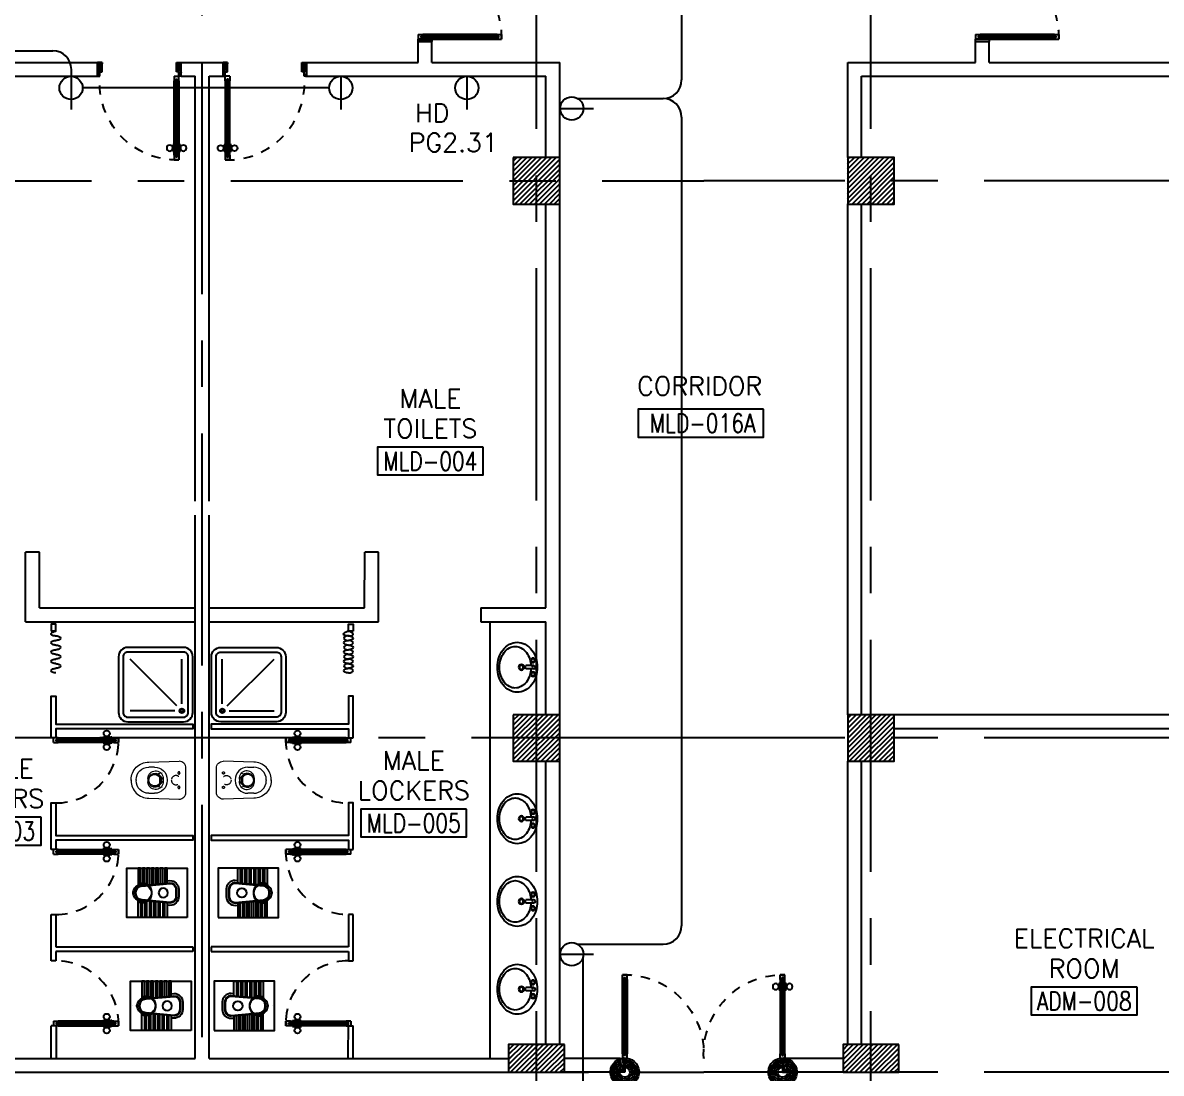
# Model space of a CAD drawing. Extents: x -0.4 to 91.7, y -13.2 to 78.1.
# Drawn here: x 62.11 to 74.37, y 33.36 to 44.67 of the extents above; entities that cross this region are included whole.
import ezdxf
from ezdxf.enums import TextEntityAlignment as Align

# ---------------------------------------------------------------- set-up
doc = ezdxf.new("R2010")
doc.units = 0
doc.header["$MEASUREMENT"] = 0
for name, pattern in [('CENTERX2', [4, 2.5, -0.5, 0.5, -0.5]), ('HIDDEN', [0.375, 0.25, -0.125]), ('HIDDEN2', [0.1875, 0.125, -0.0625])]:
    doc.linetypes.add(name, pattern=pattern)
doc.layers.get('0').update_dxf_attribs({"color": 11, "linetype": 'CONTINUOUS'})
for name, color, linetype in [('AXES', 11, 'CENTERX2'), ('COL', 11, 'CONTINUOUS'), ('CURT', 11, 'CONTINUOUS'), ('DIM', 11, 'CONTINUOUS'), ('DOOR', 11, 'CONTINUOUS'), ('E-CLINE', 4, 'CONTINUOUS'), ('E-SOCKETS', 4, 'CONTINUOUS'), ('FIX', 11, 'CONTINUOUS'), ('HAT', 11, 'CONTINUOUS'), ('PART', 11, 'CONTINUOUS'), ('RM-BOX', 11, 'CONTINUOUS'), ('RM-NAME', 11, 'CONTINUOUS'), ('RM-NO', 11, 'CONTINUOUS'), ('WALL', 11, 'CONTINUOUS')]:
    doc.layers.add(name, color=color, linetype=linetype)
doc.styles.add('ROMANS', font='ROMANS.shx', dxfattribs={"width": 0.6})

# ---------------------------------------------------------------- blocks, each defined once
blk = doc.blocks.new('A$C272A55A0')
at = {"layer": 'DOOR', "color": 0, "linetype": 'ByBlock'}
for p, q in [((0, 900), (0, 1050)), ((50, 1050), (0, 1050)), ((50, 950), (50, 1050)), ((1750, 950), (1750, 1050)), ((1750, 1050), (1800, 1050)), ((1800, 1050), (1800, 900)), ((0, 900), (25, 900)), ((25, 950), (50, 950)), ((25, 900), (25, 950)), ((75, 900), (25, 900)), ((25, 850), (25, 900)), ((58, 870), (42, 870)), ((42, 870), (42, 850)), ((58, 850), (58, 870)), ((75, 900), (75, 850)), ((1725, 900), (1775, 900)), ((1725, 900), (1725, 850)), ((1742, 870), (1758, 870)), ((1742, 850), (1742, 870)), ((1775, 950), (1750, 950)), ((1758, 870), (1758, 850)), ((1775, 900), (1775, 950)), ((1800, 900), (1775, 900)), ((1775, 850), (1775, 900)), ((42, 850), (25, 850)), ((75, 850), (58, 850)), ((1725, 850), (1742, 850)), ((1758, 850), (1775, 850)), ((1718, 160), (1709, 160)), ((1709, 95), (1709, 160)), ((1725, 173), (1718, 173)), ((1718, 173), (1718, 83)), ((1718, 95), (1718, 160)), ((1775, 173), (1782, 173)), ((1782, 173), (1782, 83)), ((1782, 160), (1791, 160)), ((1782, 95), (1782, 160)), ((1791, 95), (1791, 160)), ((25, 50), (42, 50)), ((25, 50), (25, 0)), ((25, 0), (75, 0)), ((75, 0), (25, 0)), ((42, 50), (42, 30)), ((42, 30), (58, 30)), ((58, 50), (75, 50)), ((58, 50), (58, 30)), ((75, 50), (75, 0)), ((1718, 95), (1709, 95)), ((1725, 83), (1718, 83)), ((1742, 50), (1725, 50)), ((1725, 50), (1725, 0)), ((1775, 0), (1725, 0)), ((1725, 0), (1775, 0)), ((1742, 50), (1742, 30)), ((1758, 30), (1742, 30)), ((1775, 50), (1758, 50)), ((1758, 50), (1758, 30)), ((1775, 83), (1782, 83)), ((1775, 50), (1775, 0)), ((1782, 95), (1791, 95))]:
    blk.add_line(p, q, dxfattribs=at)
at = {"layer": 'DOOR', "color": 9, "linetype": 'ByBlock'}
for p, q in [((50, 1050), (0, 1010)), ((50, 1050), (0, 937)), ((50, 1050), (37, 950)), ((1750, 1050), (1800, 1010)), ((1750, 1050), (1800, 937)), ((1750, 1050), (1763, 950))]:
    blk.add_line(p, q, dxfattribs=at)
at = {"layer": 'DOOR', "linetype": 'ByBlock'}
for p, q in [((25, 850), (25, 50)), ((42, 850), (42, 50)), ((58, 850), (58, 50)), ((75, 50), (75, 850)), ((1725, 50), (1725, 850)), ((1742, 850), (1742, 50)), ((1758, 850), (1758, 50)), ((1775, 850), (1775, 50))]:
    blk.add_line(p, q, dxfattribs=at)
at = {"layer": 'DOOR', "color": 0, "linetype": 'ByBlock'}
for centre in [(1676, 128), (1824, 128)]:
    blk.add_circle(centre, 32.4, dxfattribs=at)
at = {"layer": 'DOOR', "color": 9, "linetype": 'ByBlock'}
for centre, radius, start, end in [((50, 1050), 54.4, 203.2074, 270), ((50, 1050), 74.4, 227.7764, 270), ((50, 1050), 34.4, 180, 270), ((50, 1050), 14.4, 180, 270), ((1750, 1050), 14.4, 270, 0), ((1750, 1050), 34.4, 270, 0), ((1750, 1050), 54.4, 270, 336.7926), ((1750, 1050), 74.4, 270, 312.2236), ((50, 1050), 94.4, 238.0182, 270), ((50, 1050), 114, 244.0838, 257.3774), ((50, 1050), 134, 248.1598, 259.28), ((50, 1050), 154, 251.1053, 256.2858), ((1750, 1050), 94.4, 270, 301.9818), ((1750, 1050), 114, 282.6226, 295.9162), ((1750, 1050), 134, 280.72, 291.8402), ((1750, 1050), 154, 283.7142, 288.8947)]:
    blk.add_arc(centre, radius, start, end, dxfattribs=at)
at = {"layer": 'DOOR', "linetype": 'HIDDEN', "ltscale": 0.5}
for centre, start, end in [((50, 851), 268.3174, 3.2965), ((1750, 851), 176.7035, 271.6826)]:
    blk.add_arc(centre, 851, start, end, dxfattribs=at)
at = {"layer": 'WALL', "linetype": 'ByBlock'}
blk.add_line((1800, 900), (1800, 1050), dxfattribs=at)
blk = doc.blocks.new('RM1')
at = {"layer": 'RM-BOX'}
blk.add_lwpolyline([(570, -200), (-570, -200), (-570, -500), (570, -500)], close=True, dxfattribs=at)
at = {"layer": 'RM-NAME', "style": 'ROMANS'}
for tag, p in [('ROOMNAME1', (0, 324)), ('ROOMNAME2', (0, 0))]:
    blk.add_attdef(tag, text='', height=200, dxfattribs=at).set_placement(p, align=Align.MIDDLE)
at = {"layer": 'RM-NO', "style": 'ROMANS', "width": 0.8}
blk.add_attdef('ROOMNO', text='', height=200, dxfattribs=at).set_placement((0, -350), align=Align.MIDDLE)
blk = doc.blocks.new('COL50')
at = {"layer": 'COL'}
blk.add_lwpolyline([(-250, 250), (-250, -250), (250, -250), (250, 250)], close=True, dxfattribs=at)
blk = doc.blocks.new('*X58')
at = {"color": 0}
for p, q in [((196689, 41938), (197151, 42401)), ((196689, 41991), (197098, 42401)), ((196689, 42044), (197045, 42401)), ((196689, 42097), (196992, 42401)), ((196689, 42150), (196939, 42401)), ((196689, 42203), (196886, 42401)), ((196689, 42256), (196833, 42401)), ((196689, 42309), (196780, 42401)), ((196689, 42363), (196727, 42401)), ((196704, 41901), (197189, 42385)), ((196757, 41901), (197189, 42332)), ((196810, 41901), (197189, 42279)), ((196863, 41901), (197189, 42226)), ((196916, 41901), (197189, 42173)), ((196970, 41901), (197189, 42120)), ((197023, 41901), (197189, 42067)), ((197076, 41901), (197189, 42014)), ((197129, 41901), (197189, 41961)), ((197182, 41901), (197189, 41908))]:
    blk.add_line(p, q, dxfattribs=at)
blk = doc.blocks.new('*X60')
at = {"color": 0}
for p, q in [((193089, 47937), (193552, 48401)), ((193089, 47990), (193499, 48401)), ((193089, 48043), (193446, 48401)), ((193089, 48096), (193393, 48401)), ((193089, 48149), (193340, 48401)), ((193089, 48202), (193287, 48401)), ((193089, 48255), (193234, 48401)), ((193089, 48308), (193181, 48401)), ((193089, 48361), (193128, 48401)), ((193105, 47901), (193589, 48384)), ((193158, 47901), (193589, 48331)), ((193211, 47901), (193589, 48278)), ((193264, 47901), (193589, 48225)), ((193318, 47901), (193589, 48172)), ((193371, 47901), (193589, 48119)), ((193424, 47901), (193589, 48066)), ((193477, 47901), (193589, 48013)), ((193530, 47901), (193589, 47960)), ((193583, 47901), (193589, 47907))]:
    blk.add_line(p, q, dxfattribs=at)
blk = doc.blocks.new('CURT2')
at = {"layer": 'CURT'}
blk.add_lwpolyline([(0, 0, -0.116434), (-19, -31, -0.116434), (-50, -50, -0.56066), (-101, -7, 0.45929), (-150, 50, 0.414214), (-200, 0, -0.414214), (-250, -50, -0.414214), (-300, 0, 0.414214), (-350, 50, 0.414214), (-400, 0, -0.414214), (-450, -50, -0.414214), (-500, 0, 0.414214), (-550, 50, 0.414214), (-600, 0, -0.414214), (-650, -50, -0.414214), (-700, 0, 0.414214), (-750, 50, 0.414214), (-800, 0, -0.414214), (-850, -50, -0.414214), (-900, 0, 0.414214)], format="xyb", dxfattribs=at)
blk = doc.blocks.new('DOOR90')
at = {"layer": 'DOOR', "color": 7, "linetype": 'ByBlock'}
for p, q in [((-150, 0), (0, 0)), ((-150, 0), (-150, -25)), ((0, -50), (-114, 0)), ((0, -50), (-40, 0)), ((0, -50), (0, 0)), ((-1000, -25), (-1050, -25)), ((-1050, -75), (-1050, -25)), ((-1050, -25), (-1050, -75)), ((-1000, -75), (-1050, -75)), ((-1000, -42), (-1020, -42)), ((-1020, -42), (-1020, -58)), ((-1000, -58), (-1020, -58)), ((-1000, -25), (-1000, -42)), ((-1000, -58), (-1000, -75)), ((-878, -18), (-968, -18)), ((-968, -25), (-968, -18)), ((-968, -75), (-968, -82)), ((-878, -82), (-968, -82)), ((-955, -9), (-890, -9)), ((-955, -18), (-955, -9)), ((-955, -18), (-890, -18)), ((-955, -82), (-890, -82)), ((-955, -82), (-955, -91)), ((-955, -91), (-890, -91)), ((-890, -18), (-890, -9)), ((-890, -82), (-890, -91)), ((-878, -25), (-878, -18)), ((-878, -75), (-878, -82)), ((-200, -25), (-150, -25)), ((-200, -42), (-200, -25)), ((-180, -42), (-200, -42)), ((-200, -58), (-180, -58)), ((-200, -75), (-200, -58)), ((-150, -75), (-200, -75)), ((-180, -58), (-180, -42)), ((-150, -25), (-100, -25)), ((-150, -75), (-150, -25)), ((-100, -25), (-100, -50)), ((0, -50), (-100, -37)), ((-100, -50), (0, -50)), ((0, -850), (-114, -900)), ((-100, -875), (-100, -850)), ((0, -850), (-100, -863)), ((-100, -850), (0, -850)), ((0, -850), (-40, -900)), ((0, -850), (0, -900)), ((-150, -875), (-100, -875)), ((-150, -900), (-150, -875)), ((-150, -900), (0, -900)), ((0, -900), (-150, -900))]:
    blk.add_line(p, q, dxfattribs=at)
at = {"layer": 'DOOR', "linetype": 'ByBlock'}
for p, q in [((-200, -25), (-1000, -25)), ((-200, -42), (-1000, -42)), ((-200, -58), (-1000, -58)), ((-1000, -75), (-200, -75))]:
    blk.add_line(p, q, dxfattribs=at)
at = {"layer": 'DOOR', "color": 7, "linetype": 'ByBlock'}
for centre in [(-923, 24), (-923, -124)]:
    blk.add_circle(centre, 32.4, dxfattribs=at)
for centre, radius, start, end in [((0, -50), 154, 161.1053, 166.2858), ((0, -50), 94.4, 148.0182, 180), ((0, -50), 134, 158.1598, 169.28), ((0, -50), 114, 154.0838, 167.3774), ((0, -50), 74.4, 137.7764, 180), ((0, -50), 54.4, 113.2074, 180), ((0, -50), 34.4, 90, 180), ((0, -50), 14.4, 90, 180), ((0, -850), 94.4, 180, 211.9818), ((0, -850), 74.4, 180, 222.2236), ((0, -850), 54.4, 180, 246.7926), ((0, -850), 34.4, 180, 270), ((0, -850), 14.4, 180, 270), ((0, -850), 154, 193.7142, 198.8947), ((0, -850), 134, 190.72, 201.8402)]:
    blk.add_arc(centre, radius, start, end, dxfattribs=at)
at = {"layer": 'DOOR', "linetype": 'HIDDEN', "ltscale": 0.5}
blk.add_arc((-222, -50), 828, 178.2701, 275.003, dxfattribs=at)
blk = doc.blocks.new('WC')
at = {"layer": 'FIX', "lineweight": 20}
for p, q in [((475, 141), (538, 141)), ((339, 5), (339, -5)), ((395, 76), (490, 60)), ((534, 24), (540, 0)), ((540, 0), (534, -24)), ((674, 5), (674, -5)), ((490, -60), (395, -76)), ((213, -204), (210, -204)), ((538, -141), (475, -141))]:
    blk.add_line(p, q, dxfattribs=at)
at = {"layer": 'FIX', "linetype": 'Continuous', "lineweight": 20}
blk.add_line((420, -47), (420, 45), dxfattribs=at)
at = {"layer": 'FIX', "lineweight": 20}
for points in [[(210, -204, -0.414214), (137, -131), (137, 0), (137, 131, -0.414214), (210, 204)], [(727, -5), (727, 5, 0.414214), (538, 194), (210, 204)], [(727, 5), (727, -5, -0.414214), (538, -194), (210, -204)]]:
    blk.add_lwpolyline(points, format="xyb", dxfattribs=at)
at = {"layer": 'FIX', "linetype": 'HIDDEN2', "lineweight": 20, "ltscale": 0.3}
blk.add_circle((245, 0), 49.8, dxfattribs=at)
at = {"layer": 'FIX', "linetype": 'HIDDEN', "lineweight": 20, "ltscale": 0.05}
for centre in [(213, 78), (213, -77)]:
    blk.add_circle(centre, 11.6, dxfattribs=at)
at = {"layer": 'FIX', "lineweight": 20}
for centre, radius, start, end in [((475, 5), 136, 90, 180), ((538, 5), 136, 360, 90), ((464, -18), 82, 51.0758, 71.504), ((473, -7), 68.2, 27.1532, 51.0758), ((475, -5), 136, 180, 270), ((464, 18), 82, 288.496, 308.9242), ((473, 7), 68.2, 308.9242, 332.8468), ((538, -5), 136, 270, 0)]:
    blk.add_arc(centre, radius, start, end, dxfattribs=at)
at = {"layer": 'FIX', "linetype": 'Continuous', "lineweight": 20}
for centre, start, end in [((443, 46), 88.3879, 182.3338), ((442, -46), 177.6662, 271.6121)]:
    blk.add_arc(centre, 22.3, start, end, dxfattribs=at)
blk = doc.blocks.new('AWC')
at = {"layer": 'FIX'}
for p, q in [((-726, 265), (-726, 66)), ((-700, 265), (-726, 265)), ((-700, 79), (-700, 265)), ((-678, 265), (-678, 82)), ((-652, 265), (-678, 265)), ((-652, 84), (-652, 265)), ((-630, 265), (-630, 86)), ((-604, 265), (-630, 265)), ((-604, 89), (-604, 265)), ((-582, 265), (-582, 91)), ((-556, 265), (-582, 265)), ((-556, 93), (-556, 265)), ((-534, 265), (-534, 95)), ((-508, 265), (-534, 265)), ((-508, 98), (-508, 265)), ((-486, 265), (-486, 100)), ((-460, 265), (-486, 265)), ((-460, 102), (-460, 265)), ((-438, 265), (-438, 104)), ((-412, 265), (-438, 265)), ((-412, 106), (-412, 265)), ((-384, 134), (-412, 131)), ((-825, 0), (-825, 0)), ((-780, 7), (-780, -7)), ((-755, 7), (-755, -7)), ((-748, 7), (-748, -7)), ((-382, 109), (-687, 81)), ((-312, -39), (-312, 39)), ((-287, -39), (-287, 39)), ((-726, -265), (-726, -66)), ((-700, -79), (-700, -265)), ((-687, -81), (-382, -109)), ((-678, -265), (-678, -82)), ((-652, -84), (-652, -265)), ((-630, -265), (-630, -86)), ((-604, -89), (-604, -265)), ((-582, -265), (-582, -91)), ((-556, -93), (-556, -265)), ((-534, -265), (-534, -95)), ((-508, -98), (-508, -265)), ((-486, -265), (-486, -100)), ((-460, -102), (-460, -265)), ((-438, -265), (-438, -104)), ((-412, -106), (-412, -265)), ((-412, -131), (-384, -134)), ((-700, -265), (-726, -265)), ((-652, -265), (-678, -265)), ((-604, -265), (-630, -265)), ((-556, -265), (-582, -265)), ((-508, -265), (-534, -265)), ((-460, -265), (-486, -265)), ((-412, -265), (-438, -265))]:
    blk.add_line(p, q, dxfattribs=at)
at = {"layer": 'FIX', "color": 32}
for p, q in [((-381, 102), (-686, 74)), ((-319, -39), (-319, 39)), ((-686, -74), (-381, -102))]:
    blk.add_line(p, q, dxfattribs=at)
at = {"layer": 'FIX'}
blk.add_lwpolyline([(-198, 265), (-848, 265), (-848, -265), (-198, -265)], close=True, dxfattribs=at)
at = {"layer": 'FIX', "color": 32}
blk.add_circle((-454, 0), 50, dxfattribs=at)
at = {"layer": 'FIX'}
for centre, radius, start, end in [((-382, 39), 95, 0, 90.1311), ((-680, 7), 100, 117.0426, 180), ((-680, 7), 75, 95.2114, 180), ((-382, 39), 70, 0, 90.1311), ((-680, -7), 100, 180, 242.9574), ((-680, -7), 75, 180, 264.7886), ((-382, -39), 95, 270, 0), ((-382, -39), 70, 270, 0)]:
    blk.add_arc(centre, radius, start, end, dxfattribs=at)
at = {"layer": 'FIX', "color": 32}
for centre, radius, start, end in [((-680, 7), 68, 95.2114, 180), ((-382, 39), 63, 0, 90.1311), ((-680, -7), 68, 180, 264.7886), ((-382, -39), 63, 270, 0)]:
    blk.add_arc(centre, radius, start, end, dxfattribs=at)
blk = doc.blocks.new('*X74')
at = {"color": 0}
for p, q in [((80579, 41918), (81062, 42401)), ((80579, 41971), (81009, 42401)), ((80579, 42024), (80956, 42401)), ((80579, 42077), (80903, 42401)), ((80579, 42130), (80850, 42401)), ((80579, 42183), (80797, 42401)), ((80579, 42236), (80744, 42401)), ((80579, 42289), (80691, 42401)), ((80579, 42342), (80638, 42401)), ((80579, 42395), (80585, 42401)), ((80615, 41901), (81079, 42365)), ((80668, 41901), (81079, 42312)), ((80721, 41901), (81079, 42259)), ((80774, 41901), (81079, 42206)), ((80827, 41901), (81079, 42153)), ((80880, 41901), (81079, 42100)), ((80933, 41901), (81079, 42047)), ((80986, 41901), (81079, 41994)), ((81039, 41901), (81079, 41941))]:
    blk.add_line(p, q, dxfattribs=at)
blk = doc.blocks.new('*X72')
at = {"color": 0}
for p, q in [((84179, 47905), (84676, 48401)), ((84179, 47958), (84623, 48401)), ((84179, 48011), (84570, 48401)), ((84179, 48064), (84516, 48401)), ((84179, 48117), (84463, 48401)), ((84179, 48170), (84410, 48401)), ((84179, 48223), (84357, 48401)), ((84179, 48276), (84304, 48401)), ((84179, 48329), (84251, 48401)), ((84179, 48382), (84198, 48401)), ((84229, 47901), (84679, 48352)), ((84282, 47901), (84679, 48299)), ((84335, 47901), (84679, 48246)), ((84388, 47901), (84679, 48193)), ((84441, 47901), (84679, 48139)), ((84494, 47901), (84679, 48086)), ((84547, 47901), (84679, 48033)), ((84600, 47901), (84679, 47980)), ((84653, 47901), (84679, 47927))]:
    blk.add_line(p, q, dxfattribs=at)
blk = doc.blocks.new('fe-door')
at = {"layer": 'DOOR', "color": 0, "linetype": 'ByBlock'}
for p, q in [((-900, 1775), (-900, 1725)), ((-900, 1725), (-900, 1775)), ((-850, 1775), (-900, 1775)), ((-850, 1725), (-900, 1725)), ((-870, 1758), (-870, 1742)), ((-850, 1758), (-870, 1758)), ((-850, 1742), (-870, 1742)), ((-850, 1775), (-850, 1758)), ((-850, 1742), (-850, 1725)), ((-818, 1775), (-818, 1782)), ((-728, 1782), (-818, 1782)), ((-818, 1725), (-818, 1718)), ((-728, 1718), (-818, 1718)), ((-805, 1782), (-805, 1791)), ((-805, 1791), (-740, 1791)), ((-805, 1782), (-740, 1782)), ((-805, 1718), (-805, 1709)), ((-805, 1718), (-740, 1718)), ((-740, 1782), (-740, 1791)), ((-740, 1718), (-740, 1709)), ((-728, 1775), (-728, 1782)), ((-728, 1725), (-728, 1718)), ((-50, 1758), (-50, 1775)), ((-50, 1775), (0, 1775)), ((-30, 1758), (-50, 1758)), ((-50, 1725), (-50, 1742)), ((-50, 1742), (-30, 1742)), ((0, 1725), (-50, 1725)), ((-30, 1742), (-30, 1758)), ((150, 1800), (0, 1800)), ((0, 1800), (0, 1775)), ((0, 1725), (0, 1775)), ((0, 1775), (150, 1775)), ((150, 1775), (150, 1800)), ((-805, 1709), (-740, 1709)), ((0, 75), (0, 25)), ((0, 75), (50, 75)), ((0, 0), (0, 25)), ((0, 25), (50, 25)), ((150, 25), (0, 25)), ((0, 0), (150, 0)), ((30, 58), (30, 42)), ((50, 58), (30, 58)), ((30, 42), (50, 42)), ((50, 75), (50, 58)), ((50, 42), (50, 25)), ((150, 25), (150, 0)), ((850, 58), (850, 75)), ((850, 75), (900, 75)), ((850, 58), (870, 58)), ((850, 25), (850, 42)), ((850, 42), (870, 42)), ((850, 25), (900, 25)), ((870, 42), (870, 58)), ((900, 25), (900, 75)), ((900, 75), (900, 25))]:
    blk.add_line(p, q, dxfattribs=at)
at = {"layer": 'DOOR', "linetype": 'ByBlock'}
for p, q in [((-50, 1775), (-850, 1775)), ((-50, 1758), (-850, 1758)), ((-50, 1742), (-850, 1742)), ((-850, 1725), (-50, 1725)), ((850, 75), (50, 75)), ((50, 58), (850, 58)), ((50, 42), (850, 42)), ((50, 25), (850, 25))]:
    blk.add_line(p, q, dxfattribs=at)
at = {"layer": 'DOOR', "color": 0, "linetype": 'ByBlock'}
for centre in [(-773, 1824), (-773, 1676)]:
    blk.add_circle(centre, 32.4, dxfattribs=at)
at = {"layer": 'DOOR', "linetype": 'HIDDEN', "ltscale": 0.5}
for centre, start, end in [((-49, 1750), 178.3174, 273.2965), ((49, 50), 358.3174, 93.2965)]:
    blk.add_arc(centre, 851, start, end, dxfattribs=at)
at = {"layer": 'WALL'}
for p, q in [((0, 1800), (150, 1800)), ((0, 0), (150, 0))]:
    blk.add_line(p, q, dxfattribs=at)
at = {"layer": 'WALL', "linetype": 'ByBlock'}
blk.add_line((0, 1800), (150, 1800), dxfattribs=at)
blk = doc.blocks.new('OV')
for p, q in [((-0.02, -0.041), (-0.02, -0.135)), ((0.02, -0.041), (0.02, -0.135))]:
    blk.add_line(p, q)
blk.add_lwpolyline([(-0.3, -0.239, 0.126028), (-0.276, -0.332, 0.105961), (-0.207, -0.412, 0.086149), (-0.113, -0.46, 0.075973), (0, -0.478, 0.075973), (0.113, -0.46, 0.086149), (0.207, -0.412, 0.105961), (0.276, -0.332, 0.126028), (0.3, -0.239, 0.126028), (0.276, -0.145, 0.105961), (0.207, -0.065, 0.086149), (0.113, -0.017, 0.075973), (0, 0, 0.075973), (-0.113, -0.017, 0.086149), (-0.207, -0.065, 0.105961), (-0.276, -0.145, 0.126028)], format="xyb", close=True)
for points in [[(-0.25, -0.264, 0.126028), (-0.232, -0.333, 0.105961), (-0.177, -0.398, 0.086149), (-0.099, -0.438, 0.075973), (0, -0.453, 0.075973), (0.099, -0.438, 0.086149), (0.177, -0.398, 0.105961), (0.232, -0.333, 0.126028), (0.25, -0.264, 0.126028), (0.232, -0.195, 0.105961), (0.177, -0.13, 0.086149), (0.099, -0.09, 0.060606), (0.02, -0.076, 0.075973)], [(-0.02, -0.076, 0.060606), (-0.099, -0.09, 0.086149), (-0.177, -0.13, 0.105961), (-0.232, -0.195, 0.126028), (-0.25, -0.264, 0.126028)]]:
    blk.add_lwpolyline(points, format="xyb")
for centre, radius in [((-0.083, -0.05), 0.027), ((-0.083, -0.05), 0.022), ((0, -0.041), 0.0202), ((0.083, -0.05), 0.027), ((0.083, -0.05), 0.022), ((0, -0.19), 0.0332), ((0, -0.19), 0.0232)]:
    blk.add_circle(centre, radius)
blk.add_arc((0, -0.099), 0.0409, 240.429, 299.571)

msp = doc.modelspace()

# ---------------------------------------------------------------- hatches: boundary and pattern name
at = {"layer": 'HAT'}
h = msp.add_hatch(dxfattribs=at)
h.set_pattern_fill('ANSI31', color=256, scale=0.3, style=0)
h.set_pattern_definition([(45, (-290.903787, -5.161), (-0.0265165043, 0.0265165043), [])])
h.paths.add_polyline_path([(67.6414, 33.37), (67.6414, 33.67), (67.3414, 33.67), (67.3414, 33.37)])
h.paths.add_polyline_path([(67.9414, 33.37), (67.9414, 33.67), (67.6414, 33.67), (67.6414, 33.37)])
h = msp.add_hatch(dxfattribs=at)
h.set_pattern_fill('ANSI31', color=256, scale=0.3, style=0)
h.set_pattern_definition([(45, (-287.303787, -5.161), (-0.0265165043, 0.0265165043), [])])
h.paths.add_polyline_path([(71.2414, 33.37), (71.2414, 33.67), (70.9414, 33.67), (70.9414, 33.37)])
h.paths.add_polyline_path([(71.5414, 33.37), (71.5414, 33.67), (71.2414, 33.67), (71.2414, 33.37)])

# ---------------------------------------------------------------- linework, layer by layer
at = {"layer": 'AXES'}
for p, q in [((67.6414, -12.4715), (67.6414, 77.3632)), ((71.2414, -12.4715), (71.2414, 77.3632)), ((64.0414, 5.75), (64.0414, 64.32)), ((0.35, 42.97), (69.4414, 42.97)), ((90.9611, 42.97), (69.4414, 42.97)), ((69.4414, 36.97), (0.35, 36.97)), ((90.9611, 36.97), (69.4414, 36.97)), ((0.7, 33.37), (69.4414, 33.37)), ((90.9611, 33.37), (69.4414, 33.37))]:
    msp.add_line(p, q, dxfattribs=at)
at = {"layer": 'COL'}
for points in [[(70.9914, 37.22), (70.9914, 36.72), (71.4914, 36.72), (71.4914, 37.22)], [(67.9414, 33.67), (67.3414, 33.67), (67.3414, 33.37), (67.9414, 33.37)], [(71.5414, 33.67), (70.9414, 33.67), (70.9414, 33.37), (71.5414, 33.37)]]:
    msp.add_lwpolyline(points, close=True, dxfattribs=at)
at = {"layer": 'DIM'}
msp.add_line((65.6127, 33.87), (65.6664, 33.87), dxfattribs=at)
at = {"layer": 'DOOR', "linetype": 'ByBlock'}
for p, q in [((62.4914, 36.97), (62.4414, 36.97)), ((62.4414, 36.92), (62.4414, 36.97)), ((62.4414, 36.92), (62.4914, 36.92)), ((62.4714, 36.953), (62.4914, 36.953)), ((62.4714, 36.937), (62.4714, 36.953)), ((62.4914, 36.937), (62.4714, 36.937)), ((62.4914, 36.97), (63.0914, 36.97)), ((62.4914, 36.953), (62.4914, 36.97)), ((62.4914, 36.953), (63.0914, 36.953)), ((62.4914, 36.937), (63.0914, 36.937)), ((62.4914, 36.92), (62.4914, 36.937)), ((63.0914, 36.92), (62.4914, 36.92)), ((62.9817, 36.9772), (62.9817, 36.9862)), ((63.0465, 36.9862), (62.9817, 36.9862)), ((63.0465, 36.9772), (62.9817, 36.9772)), ((62.9817, 36.9128), (62.9817, 36.9038)), ((63.0465, 36.9128), (62.9817, 36.9128)), ((63.0465, 36.9038), (62.9817, 36.9038)), ((63.0465, 36.9772), (63.0465, 36.9862)), ((63.0465, 36.9128), (63.0465, 36.9038)), ((63.0591, 36.97), (63.0591, 36.9772)), ((63.0691, 36.9772), (63.0591, 36.9772)), ((63.0591, 36.92), (63.0591, 36.9128)), ((63.0691, 36.9128), (63.0591, 36.9128)), ((63.0691, 36.97), (63.0691, 36.9772)), ((63.0691, 36.92), (63.0691, 36.9128)), ((63.0914, 36.97), (63.0914, 36.953)), ((63.0914, 36.97), (63.1414, 36.97)), ((63.0914, 36.953), (63.1114, 36.953)), ((63.0914, 36.937), (63.0914, 36.92)), ((63.0914, 36.937), (63.1114, 36.937)), ((63.0914, 36.92), (63.1414, 36.92)), ((63.1114, 36.953), (63.1114, 36.937)), ((63.1414, 36.97), (63.1414, 36.92)), ((63.1414, 36.92), (63.1414, 36.97)), ((64.9414, 36.97), (64.9414, 36.92)), ((64.9414, 36.92), (64.9414, 36.97)), ((64.9914, 36.97), (64.9414, 36.97)), ((64.9914, 36.92), (64.9414, 36.92)), ((64.9714, 36.953), (64.9714, 36.937)), ((64.9914, 36.953), (64.9714, 36.953)), ((64.9914, 36.937), (64.9714, 36.937)), ((65.5914, 36.97), (64.9914, 36.97)), ((64.9914, 36.97), (64.9914, 36.953)), ((65.5914, 36.953), (64.9914, 36.953)), ((65.5914, 36.937), (64.9914, 36.937)), ((64.9914, 36.937), (64.9914, 36.92)), ((64.9914, 36.92), (65.5914, 36.92)), ((65.0138, 36.9772), (65.0238, 36.9772)), ((65.0138, 36.97), (65.0138, 36.9772)), ((65.0138, 36.92), (65.0138, 36.9128)), ((65.0138, 36.9128), (65.0238, 36.9128)), ((65.0238, 36.97), (65.0238, 36.9772)), ((65.0238, 36.92), (65.0238, 36.9128)), ((65.0364, 36.9772), (65.0364, 36.9862)), ((65.0364, 36.9862), (65.1012, 36.9862)), ((65.0364, 36.9772), (65.1012, 36.9772)), ((65.0364, 36.9128), (65.0364, 36.9038)), ((65.0364, 36.9128), (65.1012, 36.9128)), ((65.0364, 36.9038), (65.1012, 36.9038)), ((65.1012, 36.9772), (65.1012, 36.9862)), ((65.1012, 36.9128), (65.1012, 36.9038)), ((65.5914, 36.97), (65.6414, 36.97)), ((65.5914, 36.953), (65.5914, 36.97)), ((65.6114, 36.953), (65.5914, 36.953)), ((65.5914, 36.937), (65.6114, 36.937)), ((65.5914, 36.92), (65.5914, 36.937)), ((65.6414, 36.92), (65.5914, 36.92)), ((65.6114, 36.937), (65.6114, 36.953)), ((65.6414, 36.92), (65.6414, 36.97)), ((62.4914, 35.77), (62.4414, 35.77)), ((62.4414, 35.72), (62.4414, 35.77)), ((62.4414, 35.72), (62.4914, 35.72)), ((62.4714, 35.753), (62.4914, 35.753)), ((62.4714, 35.737), (62.4714, 35.753)), ((62.4914, 35.737), (62.4714, 35.737)), ((62.4914, 35.77), (63.0914, 35.77)), ((62.4914, 35.753), (62.4914, 35.77)), ((62.4914, 35.753), (63.0914, 35.753)), ((62.4914, 35.737), (63.0914, 35.737)), ((62.4914, 35.72), (62.4914, 35.737)), ((63.0914, 35.72), (62.4914, 35.72)), ((62.9817, 35.7772), (62.9817, 35.7862)), ((63.0465, 35.7862), (62.9817, 35.7862)), ((63.0465, 35.7772), (62.9817, 35.7772)), ((62.9817, 35.7128), (62.9817, 35.7038)), ((63.0465, 35.7128), (62.9817, 35.7128)), ((63.0465, 35.7038), (62.9817, 35.7038)), ((63.0465, 35.7772), (63.0465, 35.7862)), ((63.0465, 35.7128), (63.0465, 35.7038)), ((63.0591, 35.77), (63.0591, 35.7772)), ((63.0691, 35.7772), (63.0591, 35.7772)), ((63.0591, 35.72), (63.0591, 35.7128)), ((63.0691, 35.7128), (63.0591, 35.7128)), ((63.0691, 35.77), (63.0691, 35.7772)), ((63.0691, 35.72), (63.0691, 35.7128)), ((63.0914, 35.77), (63.0914, 35.753)), ((63.0914, 35.77), (63.1414, 35.77)), ((63.0914, 35.753), (63.1114, 35.753)), ((63.0914, 35.737), (63.0914, 35.72)), ((63.0914, 35.737), (63.1114, 35.737)), ((63.0914, 35.72), (63.1414, 35.72)), ((63.1114, 35.753), (63.1114, 35.737)), ((63.1414, 35.77), (63.1414, 35.72)), ((63.1414, 35.72), (63.1414, 35.77)), ((64.9414, 35.77), (64.9414, 35.72)), ((64.9414, 35.72), (64.9414, 35.77)), ((64.9914, 35.77), (64.9414, 35.77)), ((64.9914, 35.72), (64.9414, 35.72)), ((64.9714, 35.753), (64.9714, 35.737)), ((64.9914, 35.753), (64.9714, 35.753)), ((64.9914, 35.737), (64.9714, 35.737)), ((65.5914, 35.77), (64.9914, 35.77)), ((64.9914, 35.77), (64.9914, 35.753)), ((65.5914, 35.753), (64.9914, 35.753)), ((65.5914, 35.737), (64.9914, 35.737)), ((64.9914, 35.737), (64.9914, 35.72)), ((64.9914, 35.72), (65.5914, 35.72)), ((65.0138, 35.7772), (65.0238, 35.7772)), ((65.0138, 35.77), (65.0138, 35.7772)), ((65.0138, 35.72), (65.0138, 35.7128)), ((65.0138, 35.7128), (65.0238, 35.7128)), ((65.0238, 35.77), (65.0238, 35.7772)), ((65.0238, 35.72), (65.0238, 35.7128)), ((65.0364, 35.7772), (65.0364, 35.7862)), ((65.0364, 35.7862), (65.1012, 35.7862)), ((65.0364, 35.7772), (65.1012, 35.7772)), ((65.0364, 35.7128), (65.0364, 35.7038)), ((65.0364, 35.7128), (65.1012, 35.7128)), ((65.0364, 35.7038), (65.1012, 35.7038)), ((65.1012, 35.7772), (65.1012, 35.7862)), ((65.1012, 35.7128), (65.1012, 35.7038)), ((65.5914, 35.77), (65.6414, 35.77)), ((65.5914, 35.753), (65.5914, 35.77)), ((65.6114, 35.753), (65.5914, 35.753)), ((65.5914, 35.737), (65.6114, 35.737)), ((65.5914, 35.72), (65.5914, 35.737)), ((65.6414, 35.72), (65.5914, 35.72)), ((65.6114, 35.737), (65.6114, 35.753)), ((65.6414, 35.72), (65.6414, 35.77)), ((62.4414, 33.92), (62.4914, 33.92)), ((62.4414, 33.92), (62.4414, 33.87)), ((62.4914, 33.87), (62.4414, 33.87)), ((62.4914, 33.903), (62.4714, 33.903)), ((62.4714, 33.903), (62.4714, 33.887)), ((62.4714, 33.887), (62.4914, 33.887)), ((63.0914, 33.92), (62.4914, 33.92)), ((62.4914, 33.92), (62.4914, 33.903)), ((62.4914, 33.903), (63.0914, 33.903)), ((62.4914, 33.887), (63.0914, 33.887)), ((62.4914, 33.887), (62.4914, 33.87)), ((62.4914, 33.87), (63.0914, 33.87)), ((62.9817, 33.9272), (62.9817, 33.9362)), ((63.0465, 33.9362), (62.9817, 33.9362)), ((63.0465, 33.9272), (62.9817, 33.9272)), ((62.9817, 33.8628), (62.9817, 33.8538)), ((63.0465, 33.8628), (62.9817, 33.8628)), ((63.0465, 33.8538), (62.9817, 33.8538)), ((63.0465, 33.9272), (63.0465, 33.9362)), ((63.0465, 33.8628), (63.0465, 33.8538)), ((63.0591, 33.92), (63.0591, 33.9272)), ((63.0691, 33.9272), (63.0591, 33.9272)), ((63.0591, 33.87), (63.0591, 33.8628)), ((63.0691, 33.8628), (63.0591, 33.8628)), ((63.0691, 33.92), (63.0691, 33.9272)), ((63.0691, 33.87), (63.0691, 33.8628)), ((63.0914, 33.903), (63.0914, 33.92)), ((63.0914, 33.92), (63.1414, 33.92)), ((63.0914, 33.903), (63.1114, 33.903)), ((63.0914, 33.87), (63.0914, 33.887)), ((63.0914, 33.887), (63.1114, 33.887)), ((63.0914, 33.87), (63.1414, 33.87)), ((63.1114, 33.887), (63.1114, 33.903)), ((63.1414, 33.87), (63.1414, 33.92)), ((63.1414, 33.92), (63.1414, 33.87)), ((64.9414, 33.87), (64.9414, 33.92)), ((64.9414, 33.92), (64.9414, 33.87)), ((64.9914, 33.92), (64.9414, 33.92)), ((64.9914, 33.87), (64.9414, 33.87)), ((64.9714, 33.887), (64.9714, 33.903)), ((64.9914, 33.903), (64.9714, 33.903)), ((64.9914, 33.887), (64.9714, 33.887)), ((64.9914, 33.92), (65.5914, 33.92)), ((64.9914, 33.903), (64.9914, 33.92)), ((65.5914, 33.903), (64.9914, 33.903)), ((64.9914, 33.87), (64.9914, 33.887)), ((65.5914, 33.887), (64.9914, 33.887)), ((65.5914, 33.87), (64.9914, 33.87)), ((65.0138, 33.9272), (65.0238, 33.9272)), ((65.0138, 33.92), (65.0138, 33.9272)), ((65.0138, 33.87), (65.0138, 33.8628)), ((65.0138, 33.8628), (65.0238, 33.8628)), ((65.0238, 33.92), (65.0238, 33.9272)), ((65.0238, 33.87), (65.0238, 33.8628)), ((65.0364, 33.9272), (65.0364, 33.9362)), ((65.0364, 33.9362), (65.1012, 33.9362)), ((65.0364, 33.9272), (65.1012, 33.9272)), ((65.0364, 33.8628), (65.0364, 33.8538)), ((65.0364, 33.8628), (65.1012, 33.8628)), ((65.0364, 33.8538), (65.1012, 33.8538)), ((65.1012, 33.9272), (65.1012, 33.9362)), ((65.1012, 33.8628), (65.1012, 33.8538))]:
    msp.add_line(p, q, dxfattribs=at)
at = {"layer": 'DOOR', "color": 97, "linetype": 'ByBlock'}
for p, q in [((65.6414, 33.92), (65.5914, 33.92)), ((65.5914, 33.92), (65.5914, 33.903)), ((65.5914, 33.903), (65.6114, 33.903)), ((65.6114, 33.887), (65.5914, 33.887)), ((65.5914, 33.887), (65.5914, 33.87)), ((65.5914, 33.87), (65.6414, 33.87)), ((65.6114, 33.903), (65.6114, 33.887)), ((65.6414, 33.92), (65.6414, 33.87))]:
    msp.add_line(p, q, dxfattribs=at)
at = {"layer": 'DOOR', "linetype": 'ByBlock'}
for centre in [(63.0141, 37.0185), (65.0688, 37.0185), (63.0141, 36.8715), (65.0688, 36.8715), (63.0141, 35.8185), (65.0688, 35.8185), (63.0141, 35.6715), (65.0688, 35.6715), (63.0141, 33.9685), (65.0688, 33.9685), (63.0141, 33.8215), (65.0688, 33.8215)]:
    msp.add_circle(centre, 0.0324, dxfattribs=at)
at = {"layer": 'DOOR', "linetype": 'HIDDEN', "ltscale": 0.5}
for centre, start, end in [((62.4669, 36.945), 269.96077, 2.12255), ((65.616, 36.945), 177.87745, 270.03923), ((62.4669, 35.745), 269.96077, 2.12255), ((65.616, 35.745), 177.87745, 270.03923), ((62.4669, 33.895), 357.87745, 90.03923), ((65.616, 33.895), 89.96077, 182.12255)]:
    msp.add_arc(centre, 0.675, start, end, dxfattribs=at)
at = {"layer": 'E-CLINE', "color": 4}
for p, q in [((69.2041, 50.3479), (69.2041, 44.0559)), ((68.0857, 43.8559), (69.0041, 43.8559)), ((69.2041, 43.6559), (69.2041, 34.9484)), ((68.0857, 34.7484), (69.0041, 34.7484)), ((68.1406, 34.6044), (68.1406, 24.905))]:
    msp.add_line(p, q, dxfattribs=at)
at = {"layer": 'E-CLINE'}
for p, q in [((60.5638, 44.37), (62.434, 44.37)), ((62.634, 44.095), (62.634, 44.17)), ((65.4095, 43.9701), (62.7554, 43.9701))]:
    msp.add_line(p, q, dxfattribs=at)
msp.add_arc((62.434, 44.17), 0.2, 0, 90, dxfattribs=at)
at = {"layer": 'E-CLINE', "color": 4}
for centre, start, end in [((69.0041, 44.0559), 270, 0), ((69.0041, 43.6559), 0, 90), ((69.0041, 34.9484), 270, 0)]:
    msp.add_arc(centre, 0.2, start, end, dxfattribs=at)
at = {"layer": 'E-SOCKETS'}
for p, q in [((62.6304, 44.0951), (62.6304, 43.7367)), ((65.5345, 44.0951), (65.5345, 43.7367)), ((66.8919, 44.0951), (66.8919, 43.7367)), ((67.8962, 43.7488), (68.2545, 43.7488)), ((67.8962, 34.6413), (68.2545, 34.6413))]:
    msp.add_line(p, q, dxfattribs=at)
for centre in [(62.6304, 43.9701), (65.5345, 43.9701), (66.8919, 43.9701), (68.0212, 43.7488), (68.0212, 34.6413)]:
    msp.add_circle(centre, 0.125, dxfattribs=at)
at = {"layer": 'FIX'}
for p, q in [((67.1414, 33.52), (67.1414, 38.2204)), ((63.7707, 37.3157), (63.2664, 37.82)), ((63.8238, 37.3377), (63.8238, 37.82)), ((64.2591, 37.3377), (64.2591, 37.82)), ((64.3122, 37.3157), (64.8164, 37.82)), ((63.7488, 37.2627), (63.2664, 37.2627)), ((64.3341, 37.2627), (64.8164, 37.2627))]:
    msp.add_line(p, q, dxfattribs=at)
for points in [[(63.8414, 37.945), (63.2414, 37.945, 0.4142136), (63.1414, 37.845), (63.1414, 37.245, 0.4142136), (63.2414, 37.145), (63.8414, 37.145, 0.4142136), (63.9414, 37.245), (63.9414, 37.845, 0.4142136)], [(63.8414, 37.895), (63.2414, 37.895, 0.4142136), (63.1914, 37.845), (63.1914, 37.245, 0.4142136), (63.2414, 37.195), (63.8414, 37.195, 0.4142136), (63.8914, 37.245), (63.8914, 37.845, 0.4142136)], [(64.2414, 37.945), (64.8414, 37.945, -0.4142136), (64.9414, 37.845), (64.9414, 37.245, -0.4142136), (64.8414, 37.145), (64.2414, 37.145, -0.4142136), (64.1414, 37.245), (64.1414, 37.845, -0.4142136)], [(64.2414, 37.895), (64.8414, 37.895, -0.4142136), (64.8914, 37.845), (64.8914, 37.245, -0.4142136), (64.8414, 37.195), (64.2414, 37.195, -0.4142136), (64.1914, 37.245), (64.1914, 37.845, -0.4142136)]]:
    msp.add_lwpolyline(points, format="xyb", close=True, dxfattribs=at)
for centre, radius in [((63.8238, 37.2627), 0.025), ((63.8238, 37.2627), 0.015), ((64.2591, 37.2627), 0.025), ((64.2591, 37.2627), 0.015)]:
    msp.add_circle(centre, radius, dxfattribs=at)
at = {"layer": 'PART'}
for p, q in [((62.4664, 38.1204), (62.4164, 38.1204)), ((65.6164, 38.1204), (65.6664, 38.1204)), ((62.4164, 35.07), (62.4669, 35.07)), ((62.4164, 34.57), (62.4164, 35.07)), ((62.4669, 35.07), (62.4669, 34.72)), ((65.6664, 35.07), (65.616, 35.07)), ((65.616, 35.07), (65.616, 34.72)), ((65.6664, 34.57), (65.6664, 35.07)), ((62.4669, 34.72), (63.9434, 34.72)), ((63.9434, 34.72), (63.9434, 34.67)), ((65.616, 34.72), (64.1394, 34.72)), ((64.1394, 34.72), (64.1394, 34.67)), ((62.4669, 34.57), (62.4164, 34.57)), ((63.9434, 34.67), (62.4664, 34.67)), ((62.4664, 34.67), (62.4669, 34.57)), ((64.1394, 34.67), (65.6164, 34.67)), ((65.6164, 34.67), (65.616, 34.57)), ((65.616, 34.57), (65.6664, 34.57)), ((62.4164, 33.52), (62.4164, 33.87)), ((62.4701, 33.87), (62.4164, 33.87)), ((62.4701, 33.87), (62.4718, 33.52)), ((65.613, 33.92), (65.6111, 33.52)), ((65.6664, 33.52), (65.6664, 33.87))]:
    msp.add_line(p, q, dxfattribs=at)
for points in [[(62.4164, 38.1204), (62.4664, 38.1204), (62.4664, 38.1975), (62.4164, 38.1975), (62.4164, 38.1204)], [(65.6664, 38.1204), (65.6164, 38.1204), (65.6164, 38.1975), (65.6664, 38.1975), (65.6664, 38.1204)]]:
    msp.add_lwpolyline(points, dxfattribs=at)
for points in [[(62.4164, 36.97), (62.4164, 37.4204), (62.4664, 37.4204), (62.4664, 37.12), (63.9434, 37.12), (63.9434, 37.07), (62.4664, 37.07), (62.4664, 36.97)], [(65.6664, 36.97), (65.6664, 37.4204), (65.6164, 37.4204), (65.6164, 37.12), (64.1394, 37.12), (64.1394, 37.07), (65.6164, 37.07), (65.6164, 36.97)], [(62.4164, 35.77), (62.4164, 36.27), (62.4664, 36.27), (62.4664, 35.92), (63.9434, 35.92), (63.9434, 35.87), (62.4664, 35.87), (62.4664, 35.77)], [(65.6664, 35.77), (65.6664, 36.27), (65.6164, 36.27), (65.6164, 35.92), (64.1394, 35.92), (64.1394, 35.87), (65.6164, 35.87), (65.6164, 35.77)]]:
    msp.add_lwpolyline(points, close=True, dxfattribs=at)
at = {"layer": 'RM-BOX'}
msp.add_lwpolyline([(70.0854, 40.5106), (68.7356, 40.5106), (68.7356, 40.2106), (70.0854, 40.2106)], close=True, dxfattribs=at)
at = {"layer": 'WALL'}
for p, q in [((66.3664, 44.245), (66.3664, 44.47)), ((66.5164, 44.47), (66.3664, 44.47)), ((66.5164, 44.245), (66.5164, 44.47)), ((72.3664, 44.245), (72.3664, 44.47)), ((72.3664, 44.47), (72.5164, 44.47)), ((72.5164, 44.245), (72.5164, 44.47)), ((60.0414, 44.245), (62.9164, 44.245)), ((62.9164, 44.095), (62.9164, 44.245)), ((63.8164, 44.245), (64.2664, 44.245)), ((63.8164, 44.095), (63.8164, 44.245)), ((64.2664, 44.095), (64.2664, 44.245)), ((65.1664, 44.245), (66.3664, 44.245)), ((65.1664, 44.095), (65.1664, 44.245)), ((66.5164, 44.245), (67.8914, 44.245)), ((67.0414, 44.245), (67.8914, 44.245)), ((67.8914, 43.22), (67.8914, 44.245)), ((67.8914, 43.22), (67.8914, 44.245)), ((67.8914, 43.22), (67.8914, 44.245)), ((67.8914, 43.22), (67.8914, 44.245)), ((70.9914, 43.22), (70.9914, 44.245)), ((70.9914, 44.245), (72.3664, 44.245)), ((70.9914, 43.22), (70.9914, 44.245)), ((70.9914, 44.245), (71.8414, 44.245)), ((72.5164, 44.245), (85.8114, 44.245)), ((60.3414, 44.095), (62.9164, 44.095)), ((63.8164, 44.095), (63.9664, 44.095)), ((63.9664, 39.5204), (63.9664, 44.095)), ((64.1164, 39.5204), (64.1164, 44.095)), ((64.1164, 44.095), (64.2664, 44.095)), ((65.1664, 44.095), (67.7414, 44.095)), ((67.0414, 44.095), (67.7414, 44.095)), ((67.7414, 43.22), (67.7414, 44.095)), ((67.7414, 43.22), (67.7414, 44.095)), ((67.7414, 43.22), (67.7414, 44.095)), ((67.7414, 43.22), (67.7414, 44.095)), ((71.1414, 44.095), (85.6414, 44.095)), ((71.1414, 43.22), (71.1414, 44.095)), ((71.1414, 43.22), (71.1414, 44.095)), ((67.7414, 38.3704), (67.7414, 42.72)), ((67.8914, 37.22), (67.8914, 42.72)), ((67.8914, 37.22), (67.8914, 42.72)), ((67.8914, 37.22), (67.8914, 42.72)), ((70.9914, 37.22), (70.9914, 42.72)), ((70.9914, 37.22), (70.9914, 42.72)), ((71.1414, 37.22), (71.1414, 42.72)), ((63.9664, 33.52), (63.9664, 39.3704)), ((64.1164, 33.52), (64.1164, 39.3704)), ((62.2914, 38.9704), (62.1414, 38.9704)), ((62.1414, 38.2205), (62.1414, 38.9704)), ((62.2914, 38.3705), (62.2914, 38.9704)), ((65.7915, 38.3704), (65.7916, 38.9704)), ((65.9416, 38.9704), (65.7916, 38.9704)), ((65.9415, 38.2204), (65.9416, 38.9704)), ((62.2914, 38.3705), (63.9664, 38.3704)), ((64.1164, 38.3704), (65.7915, 38.3704)), ((67.0414, 38.3704), (67.7414, 38.3704)), ((67.0414, 38.3704), (67.7414, 38.3704)), ((67.0414, 38.3704), (67.0414, 38.2204)), ((67.0414, 38.3704), (67.7414, 38.3704)), ((67.0414, 38.3704), (67.7414, 38.3704)), ((67.0414, 38.3704), (67.0414, 38.2204)), ((62.1414, 38.2205), (63.9664, 38.2204)), ((64.1164, 38.2204), (65.9415, 38.2204)), ((67.0414, 38.2204), (67.7414, 38.2204)), ((67.0414, 38.2204), (67.7414, 38.2204)), ((67.0414, 38.2204), (67.7414, 38.2204)), ((67.0414, 38.2204), (67.7414, 38.2204)), ((67.7414, 37.22), (67.7414, 38.2204)), ((67.7414, 37.22), (67.7414, 38.0946)), ((67.7414, 37.22), (67.7414, 38.0946)), ((67.7414, 37.22), (67.7414, 38.0946)), ((78.1914, 37.22), (71.4914, 37.22)), ((78.1914, 37.07), (71.4914, 37.07)), ((67.7414, 33.67), (67.7414, 36.72)), ((67.7414, 33.67), (67.7414, 36.72)), ((67.7414, 33.67), (67.7414, 36.72)), ((67.7414, 33.67), (67.7414, 36.72)), ((67.8914, 33.67), (67.8914, 36.72)), ((67.8914, 33.67), (67.8914, 36.72)), ((67.8914, 33.67), (67.8914, 36.72)), ((67.8914, 33.67), (67.8914, 36.72)), ((70.9914, 33.67), (70.9914, 36.72)), ((71.1414, 35.35), (71.1414, 36.72)), ((71.1414, 33.67), (71.1414, 36.72)), ((60.7414, 33.52), (63.9664, 33.52)), ((64.1164, 33.52), (67.3414, 33.52)), ((68.5414, 33.52), (67.9414, 33.52)), ((68.5414, 33.52), (68.5414, 33.37)), ((68.5414, 33.52), (68.5414, 33.37)), ((68.5414, 33.52), (68.5414, 33.37)), ((68.5414, 33.52), (68.5414, 33.37)), ((70.9414, 33.52), (70.3414, 33.52)), ((70.3414, 33.52), (70.3414, 33.37)), ((70.3414, 33.52), (70.3414, 33.37)), ((60.6914, 33.37), (67.3914, 33.37)), ((67.0414, 33.37), (67.3914, 33.37)), ((68.5414, 33.37), (67.8914, 33.37)), ((68.5414, 33.37), (67.8914, 33.37)), ((68.5414, 33.37), (67.8914, 33.37)), ((68.5414, 33.37), (67.8914, 33.37)), ((70.9914, 33.37), (70.3414, 33.37)), ((70.9914, 33.37), (70.3414, 33.37))]:
    msp.add_line(p, q, dxfattribs=at)

# ---------------------------------------------------------------- block references
at = {"layer": 'COL', "xscale": 0.001000000047497451, "yscale": 0.0009999999892897904, "zscale": 0.001}
for p in [(67.6414, 42.97), (71.2414, 42.97), (67.6414, 36.97)]:
    msp.add_blockref('COL50', p, dxfattribs=at)
at = {"layer": 'DIM', "xscale": 0.001000000047497451, "yscale": 0.0009999999892897904, "zscale": 0.001}
for p in [(66.3664, 44.47), (72.3664, 44.47)]:
    msp.add_blockref('fe-door', p, dxfattribs=at)
at = {"layer": 'DOOR', "color": 0, "yscale": 0.0009999999892897904, "zscale": 0.001}
for name, p, xscale, rotation in [('DOOR90', (63.8164, 44.245), -0.0009999999892897904, 270), ('DOOR90', (64.2664, 44.245), 0.0009999999892897904, 90), ('A$C272A55A0', (68.5414, 34.4204), -0.001000000047497451, 180)]:
    msp.add_blockref(name, p, dxfattribs=dict(at, xscale=xscale, rotation=rotation))
at = {"layer": 'FIX', "xscale": -0.8960000000000001, "yscale": 0.8960000000000001, "zscale": 0.8960000000000001, "rotation": 270}
for p in [(67.6487, 37.7315), (67.6487, 36.1008), (67.6487, 35.2101), (67.6487, 34.2646)]:
    msp.add_blockref('OV', p, dxfattribs=at)
at = {"layer": 'HAT', "xscale": 0.001000000047497451, "yscale": 0.0009999999892897904, "zscale": 0.001}
for name, p in [('*X60', (-125.6971, -5.181)), ('*X72', (-13.1878, -5.181)), ('*X74', (-13.1878, -5.181)), ('*X58', (-125.6971, -5.181))]:
    msp.add_blockref(name, p, dxfattribs=at)
for p, values in [((66.4984, 40.302), {'ROOMNO': 'MLD-004', 'ROOMNAME2': 'TOILETS', 'ROOMNAME1': 'MALE'}), ((66.3194, 36.4041), {'ROOMNO': 'MLD-005', 'ROOMNAME2': 'LOCKERS', 'ROOMNAME1': 'MALE'}), ((61.7372, 36.3169), {'ROOMNO': 'MLD-003', 'ROOMNAME2': 'LOCKERS', 'ROOMNAME1': 'FEMALE'})]:
    msp.add_blockref('RM1', p, dxfattribs=at).add_auto_attribs(values)
at = {"layer": 'WALL', "yscale": 0.0009999999892897904}
for name, p, xscale, zscale, rotation in [('CURT2', (62.4664, 38.1204), -0.0004999999946448952, 0.0005, 270), ('CURT2', (65.6162, 38.1204), -0.0004999999946448952, 0.0005, 270), ('CURT2', (65.6164, 38.1204), 0.0004999999946448952, 0.0005, 90), ('AWC', (64.0775, 35.3015), -0.001000000047497451, 0.001, 180), ('AWC', (64.015, 35.3015), 0.001000000047497451, 0.001, 180), ('AWC', (64.1201, 34.0855), -0.001000000047497451, 0.001, 180), ('AWC', (63.9721, 34.0855), 0.001000000047497451, 0.001, 180)]:
    msp.add_blockref(name, p, dxfattribs=dict(at, xscale=xscale, zscale=zscale, rotation=rotation))
at = {"layer": 'WALL', "yscale": 0.0009999999892897904, "zscale": 0.001}
for p, xscale in [((64.0049, 36.5156), -0.001000000047497451), ((64.0587, 36.5156), 0.001000000047497451)]:
    msp.add_blockref('WC', p, dxfattribs=dict(at, xscale=xscale))
at = {"layer": 'WALL', "xscale": 0.001000000047497451, "yscale": 0.0009999999892897904, "zscale": 0.001}
msp.add_blockref('RM1', (73.5375, 34.4882), dxfattribs=at).add_auto_attribs({'ROOMNO': 'ADM-008', 'ROOMNAME2': 'ROOM', 'ROOMNAME1': 'ELECTRICAL'})

# ---------------------------------------------------------------- texts
at = {"layer": 'E-SOCKETS', "style": 'ROMANS'}
for s, p in [('HD', (66.3342, 43.6006)), ('PG2.31', (66.2658, 43.2822))]:
    msp.add_text(s, height=0.2, dxfattribs=at).set_placement(p)
at = {"layer": 'RM-NAME', "style": 'ROMANS'}
msp.add_text('CORRIDOR', height=0.2, dxfattribs=at).set_placement((69.3978, 40.76), align=Align.MIDDLE)
at = {"layer": 'RM-NO', "style": 'ROMANS', "width": 0.8}
msp.add_attdef('MLD-016A', text='H0-A00', height=0.2, dxfattribs=at).set_placement((69.4296, 40.3603), align=Align.MIDDLE)

doc.saveas('drawing.dxf')
